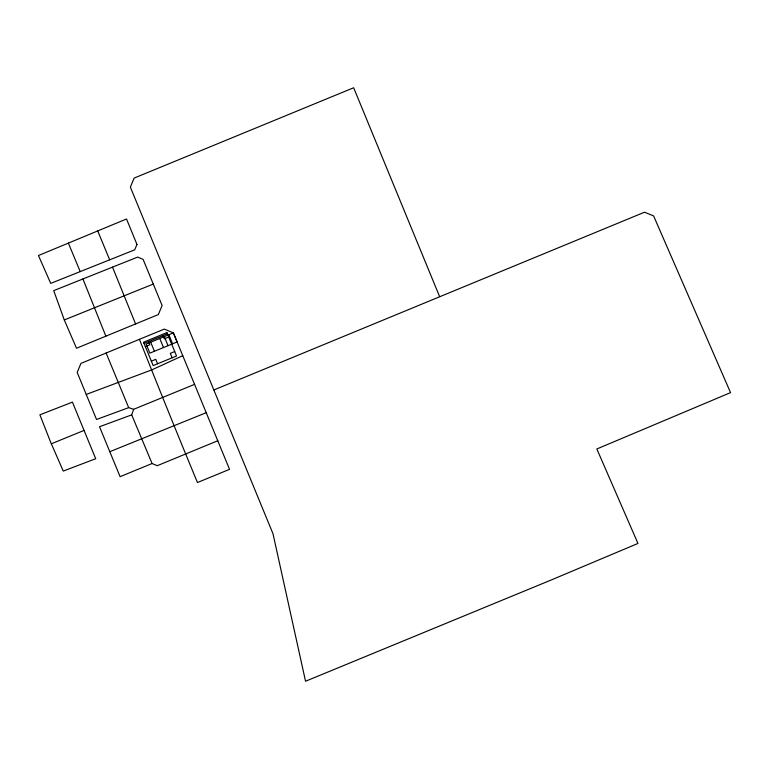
<?xml version="1.0" encoding="UTF-8"?>
<svg xmlns="http://www.w3.org/2000/svg" width="769" height="769" viewBox="0 0 769 769"><rect width="100%" height="100%" fill="white"/><g stroke="black" fill="none" stroke-linecap="round" stroke-linejoin="round"><path stroke-width="1.15" d="M217.762 440.743L157.222 465.706L152.079 463.524L131.71 414.856L133.633 409.329L194.567 384.365M182.753 355.672L151.935 369.822L86.234 394.43L77.188 372.427L80.956 363.381L164.306 329.084L173.371 332.871L229.537 469.34L197.47 482.528C177.677 434.956 158.452 387.182 139.4 339.321M213.83 389.979L644.499 212.215L653.602 215.906L730.55 392.623L596.831 448.971L637.962 543.443L550.883 580.134L305.543 681.247L273.005 533.763L130.374 187.136L134.142 178.091L353.663 87.753L439.58 296.546M135.575 323.941L76.506 348.251L64.298 319.952L53.715 290.634L137.689 257.077L143.111 259.374L162.105 305.514L158.337 314.579L135.575 323.941L112.514 267.141M144.063 343.435L167.421 333.833M145.37 346.627L149.792 344.81L148.484 341.619M168.738 337.024L164.316 338.841L162.999 335.649M151.349 361.151L155.761 359.334L157.587 363.766M174.707 351.548L170.285 353.365L172.112 357.796M152.079 463.524L120.089 476.674L99.518 426.728L131.71 414.876M51.34 443.79L84.061 430.419L95.712 458.718L63.26 471.08L50.716 442.358L39.882 414.818L72.421 402.12L84.061 430.419M206.217 412.703L109.804 451.691M153.291 284.078L64.298 319.952M133.633 409.329L128.683 407.637L96.538 419.47L86.234 394.43M68.374 243.1L80.207 271.601M97.721 230.94L109.669 259.826M128.683 407.637L106.112 353.019M168.834 334.736L172.564 343.81M164.297 336.601L168.027 345.675M159.76 338.466L163.489 347.54M150.686 342.195L154.415 351.27M82.937 278.955L105.862 336.168M136.969 244.436L134.69 249.838L50.735 283.377L38.45 255.529L126.51 218.982L136.969 244.436M166.911 332.593L143.553 342.195L153.166 365.583L176.534 355.98L166.911 332.593M173.371 332.871L146.148 344.06L149.878 353.134L177.101 341.945L173.371 332.871"/></g></svg>
